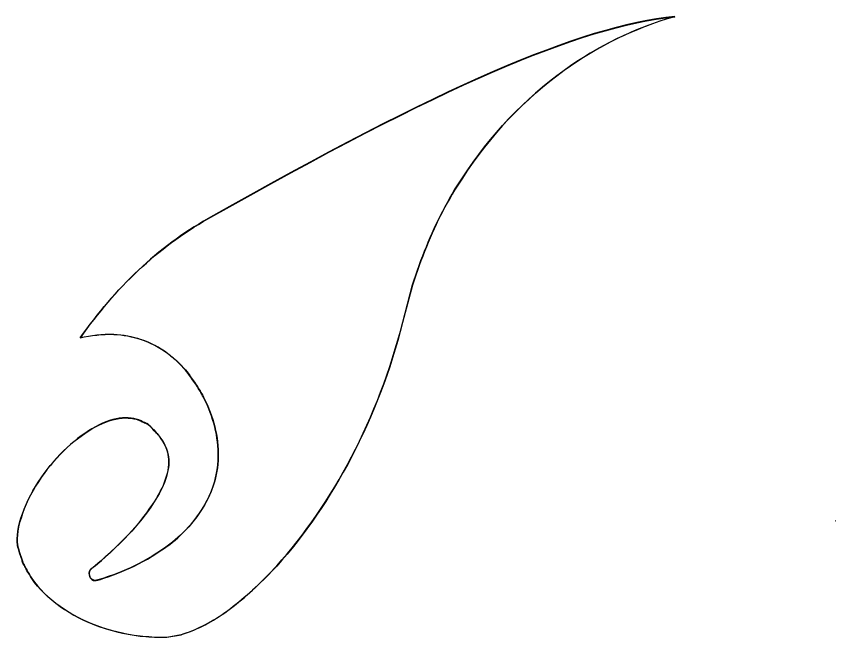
# Model space of a CAD drawing. Header units: centimetres. Extents: x -2.92 to 2.83, y -2.95 to 0.88.
# Drawn here: x -2.3422 to -1.9981, y -0.1682 to 0.0926 of the extents above; entities that cross this region are included whole.
import ezdxf

# ---------------------------------------------------------------- set-up
doc = ezdxf.new("R2010")
doc.units = ezdxf.units.CM
doc.header["$MEASUREMENT"] = 0
doc.layers.add('Layer 1', color=7, linetype='Continuous')

msp = doc.modelspace()

# ---------------------------------------------------------------- linework, layer by layer
at = {"layer": 'Layer 1'}
for points, knots in [([(-2.31542, -0.04241), (-2.31084, -0.04138), (-2.30613, -0.04082), (-2.30126, -0.04098), (-2.30126, -0.04098), (-2.29367, -0.04135), (-2.28557, -0.04376), (-2.27872, -0.04892), (-2.27872, -0.04892), (-2.277, -0.0504), (-2.27549, -0.05138), (-2.27375, -0.05323), (-2.27375, -0.05323), (-2.27375, -0.05323), (-2.27124, -0.05593), (-2.27124, -0.05593), (-2.27124, -0.05593), (-2.27124, -0.05593), (-2.27008, -0.05728), (-2.27008, -0.05728), (-2.27008, -0.05728), (-2.27008, -0.05728), (-2.26944, -0.05818), (-2.26944, -0.05818), (-2.26944, -0.05818), (-2.26833, -0.05974), (-2.26727, -0.0613), (-2.26619, -0.06286), (-2.26619, -0.06286), (-2.26518, -0.06458), (-2.26415, -0.06611), (-2.26331, -0.06802), (-2.26331, -0.06802), (-2.25963, -0.07511), (-2.25717, -0.08405), (-2.25744, -0.09244), (-2.25744, -0.09244), (-2.25755, -0.10088), (-2.26035, -0.10752), (-2.2631, -0.11247), (-2.2631, -0.11247), (-2.26892, -0.12229), (-2.27538, -0.1275), (-2.28107, -0.13144), (-2.28107, -0.13144), (-2.28679, -0.1353), (-2.29179, -0.13784), (-2.29594, -0.1397), (-2.29594, -0.1397), (-2.3042, -0.14325), (-2.30885, -0.14428), (-2.30885, -0.14428), (-2.30885, -0.14428), (-2.30885, -0.14428), (-2.30889, -0.14428), (-2.30889, -0.14428), (-2.30889, -0.14428), (-2.31008, -0.14454), (-2.31127, -0.14359), (-2.31156, -0.14211), (-2.31156, -0.14211), (-2.31177, -0.14097), (-2.3114, -0.13989), (-2.31069, -0.13933), (-2.31069, -0.13933), (-2.31066, -0.13936), (-2.30688, -0.1365), (-2.30045, -0.13031), (-2.30045, -0.13031), (-2.29727, -0.12719), (-2.29331, -0.1234), (-2.28939, -0.11838), (-2.28939, -0.11838), (-2.28555, -0.11341), (-2.28116, -0.10737), (-2.27915, -0.10057), (-2.27915, -0.10057), (-2.27817, -0.09721), (-2.27793, -0.09396), (-2.27846, -0.09144), (-2.27846, -0.09144), (-2.27899, -0.0889), (-2.28007, -0.08649), (-2.28224, -0.08366), (-2.28224, -0.08366), (-2.28269, -0.08295), (-2.28346, -0.08223), (-2.28404, -0.08152), (-2.28404, -0.08152), (-2.28404, -0.08152), (-2.28428, -0.08126), (-2.28428, -0.08126), (-2.28428, -0.08126), (-2.28428, -0.08126), (-2.28439, -0.0811), (-2.28439, -0.0811), (-2.28439, -0.0811), (-2.28495, -0.08041), (-2.28378, -0.08189), (-2.28397, -0.08166), (-2.28397, -0.08166), (-2.28397, -0.08166), (-2.28474, -0.08092), (-2.28474, -0.08092), (-2.28474, -0.08092), (-2.28474, -0.08092), (-2.28622, -0.07936), (-2.28622, -0.07936), (-2.28622, -0.07936), (-2.28622, -0.07936), (-2.28699, -0.07859), (-2.28699, -0.07859), (-2.28699, -0.07859), (-2.28699, -0.07859), (-2.28736, -0.07848), (-2.28736, -0.07848), (-2.28736, -0.07848), (-2.28757, -0.0784), (-2.28781, -0.07829), (-2.28802, -0.07819), (-2.28802, -0.07819), (-2.28828, -0.07795), (-2.28926, -0.07763), (-2.28982, -0.07732), (-2.28982, -0.07732), (-2.29244, -0.07613), (-2.29546, -0.07568), (-2.29903, -0.07624), (-2.29903, -0.07624), (-2.3062, -0.07717), (-2.31472, -0.0824), (-2.32242, -0.08987), (-2.32242, -0.08987), (-2.32999, -0.09736), (-2.33716, -0.10776), (-2.34031, -0.11813), (-2.34031, -0.11813), (-2.34198, -0.12318), (-2.34222, -0.12789), (-2.34163, -0.1302), (-2.34163, -0.1302), (-2.34163, -0.1302), (-2.34139, -0.13099), (-2.34139, -0.13099), (-2.34139, -0.13099), (-2.34139, -0.13099), (-2.34089, -0.13258), (-2.34089, -0.13258), (-2.34089, -0.13258), (-2.34089, -0.13258), (-2.33986, -0.13578), (-2.33986, -0.13578), (-2.33986, -0.13578), (-2.33973, -0.13623), (-2.33952, -0.13694), (-2.33938, -0.13726), (-2.33938, -0.13726), (-2.33938, -0.13726), (-2.33901, -0.13779), (-2.33901, -0.13779), (-2.33901, -0.13779), (-2.33851, -0.1385), (-2.33837, -0.13911), (-2.33779, -0.14014), (-2.33779, -0.14014), (-2.3371, -0.14122), (-2.33641, -0.14234), (-2.33578, -0.14347), (-2.33578, -0.14347), (-2.32988, -0.15199), (-2.31948, -0.15945), (-2.30713, -0.16374), (-2.30713, -0.16374), (-2.30099, -0.16586), (-2.2944, -0.16739), (-2.28782, -0.16789), (-2.28782, -0.16789), (-2.28623, -0.16789), (-2.28451, -0.16823), (-2.28293, -0.16818), (-2.28293, -0.16818), (-2.28293, -0.16818), (-2.27907, -0.16815), (-2.27907, -0.16815), (-2.27907, -0.16815), (-2.27907, -0.16815), (-2.27306, -0.16712), (-2.27306, -0.16712), (-2.27306, -0.16712), (-2.27195, -0.16662), (-2.27081, -0.16627), (-2.26959, -0.16593), (-2.26959, -0.16593), (-2.26409, -0.16373), (-2.25718, -0.16019), (-2.25115, -0.15519), (-2.25115, -0.15519), (-2.24483, -0.15048), (-2.23882, -0.14447), (-2.23284, -0.1382), (-2.23284, -0.1382), (-2.2095, -0.11209), (-2.19014, -0.07629), (-2.17995, -0.03589), (-2.17995, -0.03589), (-2.17995, -0.03589), (-2.1758, -0.02017), (-2.1758, -0.02017), (-2.1758, -0.02017), (-2.17397, -0.01472), (-2.17212, -0.00922), (-2.16998, -0.00419), (-2.16998, -0.00419), (-2.16585, 0.00608), (-2.16085, 0.01592), (-2.15485, 0.0247), (-2.15485, 0.0247), (-2.14323, 0.04282), (-2.12855, 0.05798), (-2.11212, 0.06992), (-2.11212, 0.06992), (-2.09796, 0.08021), (-2.0823, 0.08775), (-2.06566, 0.09249), (-2.06566, 0.09249), (-2.1058, 0.08839), (-2.16427, 0.06278), (-2.26174, 0.00759), (-2.26174, 0.00759), (-2.28296, -0.00439), (-2.30066, -0.02146), (-2.31542, -0.04241)], [0, 0, 0, 0, 0.016949, 0.016949, 0.016949, 0.016949, 0.033898, 0.033898, 0.033898, 0.033898, 0.050847, 0.050847, 0.050847, 0.050847, 0.067797, 0.067797, 0.067797, 0.067797, 0.084746, 0.084746, 0.084746, 0.084746, 0.101695, 0.101695, 0.101695, 0.101695, 0.118644, 0.118644, 0.118644, 0.118644, 0.135593, 0.135593, 0.135593, 0.135593, 0.152542, 0.152542, 0.152542, 0.152542, 0.169492, 0.169492, 0.169492, 0.169492, 0.186441, 0.186441, 0.186441, 0.186441, 0.20339, 0.20339, 0.20339, 0.20339, 0.220339, 0.220339, 0.220339, 0.220339, 0.237288, 0.237288, 0.237288, 0.237288, 0.254237, 0.254237, 0.254237, 0.254237, 0.271186, 0.271186, 0.271186, 0.271186, 0.288136, 0.288136, 0.288136, 0.288136, 0.305085, 0.305085, 0.305085, 0.305085, 0.322034, 0.322034, 0.322034, 0.322034, 0.338983, 0.338983, 0.338983, 0.338983, 0.355932, 0.355932, 0.355932, 0.355932, 0.372881, 0.372881, 0.372881, 0.372881, 0.389831, 0.389831, 0.389831, 0.389831, 0.40678, 0.40678, 0.40678, 0.40678, 0.423729, 0.423729, 0.423729, 0.423729, 0.440678, 0.440678, 0.440678, 0.440678, 0.457627, 0.457627, 0.457627, 0.457627, 0.474576, 0.474576, 0.474576, 0.474576, 0.491525, 0.491525, 0.491525, 0.491525, 0.508475, 0.508475, 0.508475, 0.508475, 0.525424, 0.525424, 0.525424, 0.525424, 0.542373, 0.542373, 0.542373, 0.542373, 0.559322, 0.559322, 0.559322, 0.559322, 0.576271, 0.576271, 0.576271, 0.576271, 0.59322, 0.59322, 0.59322, 0.59322, 0.610169, 0.610169, 0.610169, 0.610169, 0.627119, 0.627119, 0.627119, 0.627119, 0.644068, 0.644068, 0.644068, 0.644068, 0.661017, 0.661017, 0.661017, 0.661017, 0.677966, 0.677966, 0.677966, 0.677966, 0.694915, 0.694915, 0.694915, 0.694915, 0.711864, 0.711864, 0.711864, 0.711864, 0.728814, 0.728814, 0.728814, 0.728814, 0.745763, 0.745763, 0.745763, 0.745763, 0.762712, 0.762712, 0.762712, 0.762712, 0.779661, 0.779661, 0.779661, 0.779661, 0.79661, 0.79661, 0.79661, 0.79661, 0.813559, 0.813559, 0.813559, 0.813559, 0.830508, 0.830508, 0.830508, 0.830508, 0.847458, 0.847458, 0.847458, 0.847458, 0.864407, 0.864407, 0.864407, 0.864407, 0.881356, 0.881356, 0.881356, 0.881356, 0.898305, 0.898305, 0.898305, 0.898305, 0.915254, 0.915254, 0.915254, 0.915254, 0.932203, 0.932203, 0.932203, 0.932203, 0.949153, 0.949153, 0.949153, 0.949153, 0.966102, 0.966102, 0.966102, 0.966102, 1, 1, 1, 1]), ([(-2.11209, 0.07001), (-2.12855, 0.05808), (-2.14321, 0.04292), (-2.15482, 0.02479), (-2.15482, 0.02479), (-2.16083, 0.01601), (-2.16583, 0.00616), (-2.16995, -0.0041), (-2.16995, -0.0041), (-2.17212, -0.00913), (-2.17395, -0.01463), (-2.17577, -0.02008), (-2.17577, -0.02008), (-2.17577, -0.02008), (-2.17992, -0.0358), (-2.17992, -0.0358), (-2.17992, -0.0358), (-2.19011, -0.0762), (-2.20947, -0.112), (-2.23281, -0.13811), (-2.23281, -0.13811), (-2.23879, -0.14435), (-2.2448, -0.15039), (-2.25112, -0.1551), (-2.25112, -0.1551), (-2.25715, -0.1601), (-2.26406, -0.16365), (-2.26956, -0.16584), (-2.26956, -0.16584), (-2.27075, -0.16618), (-2.27191, -0.16653), (-2.27303, -0.16703), (-2.27303, -0.16703), (-2.27303, -0.16703), (-2.27904, -0.16806), (-2.27904, -0.16806), (-2.27904, -0.16806), (-2.27904, -0.16806), (-2.2829, -0.16809), (-2.2829, -0.16809), (-2.2829, -0.16809), (-2.28451, -0.16814), (-2.28621, -0.1678), (-2.28779, -0.1678), (-2.28779, -0.1678), (-2.29438, -0.16727), (-2.30099, -0.16576), (-2.3071, -0.16365), (-2.3071, -0.16365), (-2.31946, -0.15936), (-2.32985, -0.15193), (-2.33575, -0.14338), (-2.33575, -0.14338), (-2.33639, -0.14224), (-2.33705, -0.14113), (-2.33776, -0.14005), (-2.33776, -0.14005), (-2.33834, -0.13902), (-2.33847, -0.13841), (-2.33898, -0.1377), (-2.33898, -0.1377), (-2.33898, -0.1377), (-2.33935, -0.13717), (-2.33935, -0.13717), (-2.33935, -0.13717), (-2.33948, -0.13685), (-2.33967, -0.13614), (-2.33983, -0.13569), (-2.33983, -0.13569), (-2.33983, -0.13569), (-2.34086, -0.13249), (-2.34086, -0.13249), (-2.34086, -0.13249), (-2.34086, -0.13249), (-2.34136, -0.1309), (-2.34136, -0.1309), (-2.34136, -0.1309), (-2.34136, -0.1309), (-2.3416, -0.13011), (-2.3416, -0.13011), (-2.3416, -0.13011), (-2.34218, -0.12781), (-2.34197, -0.1231), (-2.34028, -0.11804), (-2.34028, -0.11804), (-2.33713, -0.10764), (-2.32996, -0.09727), (-2.32239, -0.08978), (-2.32239, -0.08978), (-2.31469, -0.08235), (-2.30614, -0.07711), (-2.299, -0.07615), (-2.299, -0.07615), (-2.29543, -0.07559), (-2.29241, -0.07604), (-2.28979, -0.07723), (-2.28979, -0.07723), (-2.28923, -0.07755), (-2.28826, -0.07787), (-2.28799, -0.0781), (-2.28799, -0.0781), (-2.28778, -0.07821), (-2.28754, -0.07831), (-2.28733, -0.07839), (-2.28733, -0.07839), (-2.28733, -0.07839), (-2.28696, -0.0785), (-2.28696, -0.0785), (-2.28696, -0.0785), (-2.28696, -0.0785), (-2.28619, -0.07927), (-2.28619, -0.07927), (-2.28619, -0.07927), (-2.28619, -0.07927), (-2.28471, -0.08083), (-2.28471, -0.08083), (-2.28471, -0.08083), (-2.28471, -0.08083), (-2.28394, -0.08157), (-2.28394, -0.08157), (-2.28394, -0.08157), (-2.28375, -0.08181), (-2.28495, -0.0803), (-2.28436, -0.08101), (-2.28436, -0.08101), (-2.28436, -0.08101), (-2.28425, -0.08117), (-2.28425, -0.08117), (-2.28425, -0.08117), (-2.28425, -0.08117), (-2.28401, -0.08143), (-2.28401, -0.08143), (-2.28401, -0.08143), (-2.28343, -0.08214), (-2.28266, -0.08286), (-2.28221, -0.08357), (-2.28221, -0.08357), (-2.28001, -0.0864), (-2.27893, -0.08881), (-2.27843, -0.09135), (-2.27843, -0.09135), (-2.2779, -0.09386), (-2.27814, -0.09712), (-2.27912, -0.10048), (-2.27912, -0.10048), (-2.28113, -0.10728), (-2.28552, -0.11331), (-2.28936, -0.11829), (-2.28936, -0.11829), (-2.2933, -0.12332), (-2.29724, -0.1271), (-2.30042, -0.13022), (-2.30042, -0.13022), (-2.30688, -0.13638), (-2.31063, -0.13927), (-2.31066, -0.13924), (-2.31066, -0.13924), (-2.31137, -0.1398), (-2.31174, -0.14088), (-2.31153, -0.14202), (-2.31153, -0.14202), (-2.31124, -0.1435), (-2.31005, -0.14445), (-2.30886, -0.14419), (-2.30886, -0.14419), (-2.30886, -0.14419), (-2.30883, -0.1442), (-2.30883, -0.1442), (-2.30883, -0.1442), (-2.30883, -0.1442), (-2.3042, -0.14317), (-2.29592, -0.13962), (-2.29592, -0.13962), (-2.29177, -0.13779), (-2.28677, -0.13525), (-2.28105, -0.13136), (-2.28105, -0.13136), (-2.27536, -0.12744), (-2.26891, -0.12221), (-2.26308, -0.11239), (-2.26308, -0.11239), (-2.26033, -0.10744), (-2.25755, -0.1008), (-2.25742, -0.09236), (-2.25742, -0.09236), (-2.25716, -0.084), (-2.25962, -0.07503), (-2.26329, -0.06794), (-2.26329, -0.06794), (-2.26414, -0.06603), (-2.26517, -0.0645), (-2.26617, -0.06278), (-2.26617, -0.06278), (-2.26725, -0.06122), (-2.26831, -0.05966), (-2.26942, -0.0581), (-2.26942, -0.0581), (-2.26942, -0.0581), (-2.27006, -0.0572), (-2.27006, -0.0572), (-2.27006, -0.0572), (-2.27006, -0.0572), (-2.27122, -0.05585), (-2.27122, -0.05585), (-2.27122, -0.05585), (-2.27122, -0.05585), (-2.27373, -0.05315), (-2.27373, -0.05315), (-2.27373, -0.05315), (-2.27548, -0.0513), (-2.27698, -0.05032), (-2.2787, -0.04884), (-2.2787, -0.04884), (-2.28555, -0.04371), (-2.29365, -0.04127), (-2.30124, -0.0409), (-2.30124, -0.0409), (-2.30611, -0.04074), (-2.31082, -0.0413), (-2.3154, -0.04233), (-2.3154, -0.04233), (-2.30064, -0.02137), (-2.28294, -0.00431), (-2.26169, 0.00773), (-2.26169, 0.00773), (-2.16419, 0.06292), (-2.10572, 0.08853), (-2.06561, 0.09263), (-2.06561, 0.09263), (-2.08227, 0.08782), (-2.09793, 0.08027), (-2.11209, 0.07001)], [0, 0, 0, 0, 0.016949, 0.016949, 0.016949, 0.016949, 0.033898, 0.033898, 0.033898, 0.033898, 0.050847, 0.050847, 0.050847, 0.050847, 0.067797, 0.067797, 0.067797, 0.067797, 0.084746, 0.084746, 0.084746, 0.084746, 0.101695, 0.101695, 0.101695, 0.101695, 0.118644, 0.118644, 0.118644, 0.118644, 0.135593, 0.135593, 0.135593, 0.135593, 0.152542, 0.152542, 0.152542, 0.152542, 0.169492, 0.169492, 0.169492, 0.169492, 0.186441, 0.186441, 0.186441, 0.186441, 0.20339, 0.20339, 0.20339, 0.20339, 0.220339, 0.220339, 0.220339, 0.220339, 0.237288, 0.237288, 0.237288, 0.237288, 0.254237, 0.254237, 0.254237, 0.254237, 0.271186, 0.271186, 0.271186, 0.271186, 0.288136, 0.288136, 0.288136, 0.288136, 0.305085, 0.305085, 0.305085, 0.305085, 0.322034, 0.322034, 0.322034, 0.322034, 0.338983, 0.338983, 0.338983, 0.338983, 0.355932, 0.355932, 0.355932, 0.355932, 0.372881, 0.372881, 0.372881, 0.372881, 0.389831, 0.389831, 0.389831, 0.389831, 0.40678, 0.40678, 0.40678, 0.40678, 0.423729, 0.423729, 0.423729, 0.423729, 0.440678, 0.440678, 0.440678, 0.440678, 0.457627, 0.457627, 0.457627, 0.457627, 0.474576, 0.474576, 0.474576, 0.474576, 0.491525, 0.491525, 0.491525, 0.491525, 0.508475, 0.508475, 0.508475, 0.508475, 0.525424, 0.525424, 0.525424, 0.525424, 0.542373, 0.542373, 0.542373, 0.542373, 0.559322, 0.559322, 0.559322, 0.559322, 0.576271, 0.576271, 0.576271, 0.576271, 0.59322, 0.59322, 0.59322, 0.59322, 0.610169, 0.610169, 0.610169, 0.610169, 0.627119, 0.627119, 0.627119, 0.627119, 0.644068, 0.644068, 0.644068, 0.644068, 0.661017, 0.661017, 0.661017, 0.661017, 0.677966, 0.677966, 0.677966, 0.677966, 0.694915, 0.694915, 0.694915, 0.694915, 0.711864, 0.711864, 0.711864, 0.711864, 0.728814, 0.728814, 0.728814, 0.728814, 0.745763, 0.745763, 0.745763, 0.745763, 0.762712, 0.762712, 0.762712, 0.762712, 0.779661, 0.779661, 0.779661, 0.779661, 0.79661, 0.79661, 0.79661, 0.79661, 0.813559, 0.813559, 0.813559, 0.813559, 0.830508, 0.830508, 0.830508, 0.830508, 0.847458, 0.847458, 0.847458, 0.847458, 0.864407, 0.864407, 0.864407, 0.864407, 0.881356, 0.881356, 0.881356, 0.881356, 0.898305, 0.898305, 0.898305, 0.898305, 0.915254, 0.915254, 0.915254, 0.915254, 0.932203, 0.932203, 0.932203, 0.932203, 0.949153, 0.949153, 0.949153, 0.949153, 0.966102, 0.966102, 0.966102, 0.966102, 1, 1, 1, 1]), ([(-1.99805, -0.11917), (-1.99805, -0.11917), (-1.99821, -0.11925), (-1.99821, -0.11925), (-1.99821, -0.11925), (-1.99821, -0.11925), (-1.99821, -0.11925), (-1.99821, -0.11925), (-1.99821, -0.11925), (-1.99821, -0.11925), (-1.99805, -0.11917), (-1.99805, -0.11917)], [0, 0, 0, 0, 0.25, 0.25, 0.25, 0.25, 0.5, 0.5, 0.5, 0.5, 1, 1, 1, 1]), ([(-2.34175, -0.12978), (-2.34175, -0.12978), (-2.34175, -0.12986), (-2.34175, -0.12986), (-2.34175, -0.12986), (-2.34191, -0.1292), (-2.3418, -0.12957), (-2.34175, -0.12978)], [0, 0, 0, 0, 0.333333, 0.333333, 0.333333, 0.333333, 1, 1, 1, 1]), ([(-2.34175, -0.12978), (-2.34175, -0.12978), (-2.34175, -0.12978), (-2.34175, -0.12978), (-2.34175, -0.12978), (-2.3418, -0.12957), (-2.34191, -0.1292), (-2.34172, -0.12986), (-2.34172, -0.12986), (-2.34172, -0.12986), (-2.34175, -0.12978), (-2.34175, -0.12978), (-2.34175, -0.12978), (-2.34172, -0.12988), (-2.34169, -0.12994), (-2.34175, -0.12978)], [0, 0, 0, 0, 0.2, 0.2, 0.2, 0.2, 0.4, 0.4, 0.4, 0.4, 0.6, 0.6, 0.6, 0.6, 1, 1, 1, 1]), ([(-2.34175, -0.12978), (-2.34175, -0.12978), (-2.34175, -0.12978), (-2.34175, -0.12978), (-2.34175, -0.12978), (-2.34169, -0.12994), (-2.34172, -0.12988), (-2.34175, -0.12978)], [0, 0, 0, 0, 0.333333, 0.333333, 0.333333, 0.333333, 1, 1, 1, 1])]:
    msp.add_open_spline(points, degree=3, knots=knots, dxfattribs=at)

doc.saveas('drawing.dxf')
